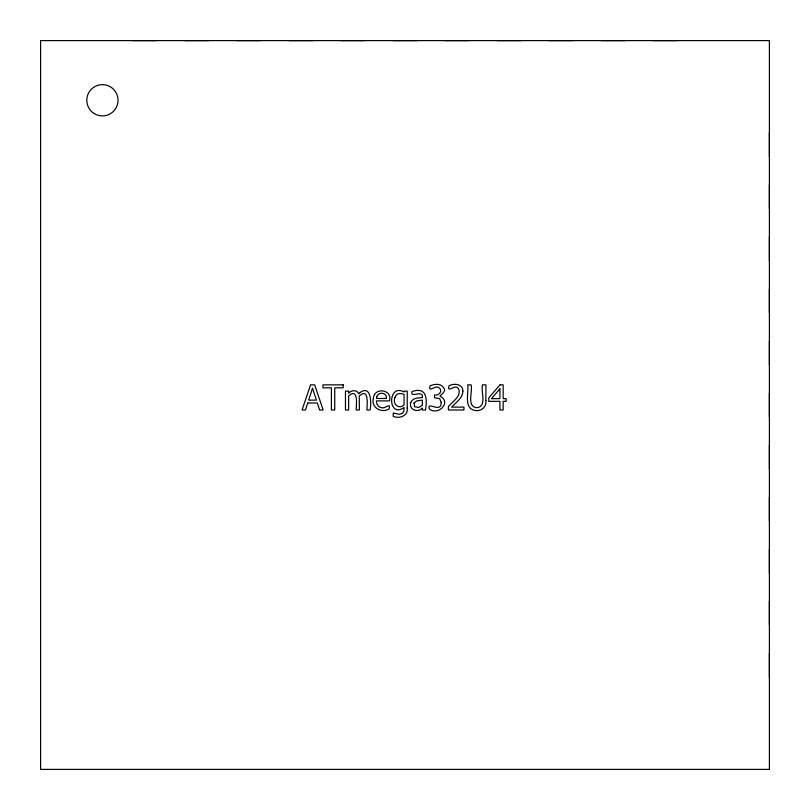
<?xml version="1.0" encoding="UTF-8"?>
<svg xmlns="http://www.w3.org/2000/svg" width="810" height="810" viewBox="0 0 810 810"><rect width="100%" height="100%" fill="white"/><g stroke="black" fill="none" stroke-linecap="round" stroke-linejoin="round"><path stroke-width="1.21" d="M769.399 132.749L769.399 156.694M769.399 184.802L769.399 208.747M769.399 236.854L769.399 260.8M769.399 288.917L769.399 312.863M769.399 340.969L769.399 364.915M769.399 393.022L769.399 416.978M769.399 445.085L769.399 469.03M769.399 497.137L769.399 521.083M769.399 549.2L769.399 573.146M769.399 601.253L769.399 625.198M769.399 653.305L769.399 677.251M677.251 40.601L653.305 40.601M625.198 40.601L601.253 40.601M573.146 40.601L549.2 40.601M521.083 40.601L497.137 40.601M469.03 40.601L445.085 40.601M416.978 40.601L393.022 40.601M364.915 40.601L340.969 40.601M312.863 40.601L288.917 40.601M260.8 40.601L236.854 40.601M208.747 40.601L184.802 40.601M156.694 40.601L132.749 40.601M485.889 400.545C486.891 406.924 480.816 411.966 474.711 410.376C463.32 408.129 469.091 392.232 467.694 384.851L471.045 384.851C473.06 390.906 466.165 406.762 476.786 407.673C487.407 406.742 480.543 390.936 482.537 384.851L485.889 384.851L485.889 400.545M407.238 407.855C408.463 415.793 399.492 419.134 393.225 416.33L393.225 413.019L399.006 414.305L402.398 413.454L403.846 411.227L404.068 407.501C387.747 419.114 387.21 382.917 404.068 391.949L404.251 391.139L407.238 391.139L407.238 407.855M373.369 398.49C370.798 407.805 381.783 413.576 389.154 408.847C390.967 401.578 384.659 409.627 381.287 407.562C378.088 407.177 376.245 403.906 376.437 400.899L389.509 400.899C392.708 389.185 373.957 386.917 373.369 398.49M441.187 402.297C441.48 414.133 426.445 400.454 429.33 408.969C437.542 415.864 451.079 403.319 441.177 396.789C436.651 396.495 447.95 392.07 443.556 387.707C440.832 383.079 434.2 383.981 430.019 385.884C428.115 393.68 435.952 384.072 439.395 388.031C443.05 391.2 438.514 396.232 434.464 394.966L434.464 397.771L439.678 398.672L441.187 402.297M410.721 402.712C408.574 409.698 418.203 413.232 422.375 407.987L422.375 410.002L425.533 410.002C427.376 398.469 426.566 386.562 412.057 391.544C409.728 398.834 423.519 389.013 422.375 397.589C418.314 397.923 412.138 397.842 410.721 402.712M395.037 397.396C392.091 403.694 398.803 410.073 404.068 404.878L404.068 394.531C400.94 392.567 395.827 393.255 395.037 397.396M462.885 391.25C462.611 398.287 455.939 402.459 451.565 407.116L463.927 407.116L463.927 410.002L448.416 410.002L448.416 406.468C452.527 401.628 462.439 395.604 458.207 388.263C454.936 383.839 446.958 393.751 448.932 385.854C453.873 382.887 463.168 384.001 462.885 391.25M414.001 403.046L414.71 406.772L418.8 407.44L422.375 405.354L422.375 400.12L416.715 400.899L414.001 403.046M376.913 396.363L376.437 398.469L386.421 398.469C387.342 392.668 378.716 391.341 376.913 396.363M307.729 402.975L305.451 410.002L302.069 410.002L310.544 384.851L314.665 384.851L323.149 410.002L319.616 410.002L317.338 402.975L307.729 402.975M312.528 388.263L308.661 400.12L316.406 400.12L312.528 388.263M499.922 388.82L491.437 398.652L499.922 398.652L499.922 388.82M500.053 384.851L488.805 397.811L488.805 401.355L499.922 401.355L499.922 410.002L503.162 410.002L503.162 401.355L506.149 401.355L506.149 398.652L503.162 398.652L503.162 384.851L500.053 384.851M360.166 392.465L358.739 393.873C357.19 389.519 351.105 389.924 348.644 393.235L348.644 391.139L345.475 391.139L345.475 410.002L348.644 410.002L348.644 395.918C358.638 387.079 356.319 405.334 356.177 410.002L359.346 410.002L359.286 395.968C369.289 387.018 367.082 405.253 366.879 410.002L370.059 410.002C371.395 404.311 371.618 384.274 360.166 392.465M769.399 40.601L40.601 40.601L40.601 769.399L769.399 769.399L769.399 40.601M343.187 384.851L322.957 384.851L322.957 387.828L331.401 387.828L331.401 410.002L334.743 410.002L334.743 387.828L343.187 387.828L343.187 384.851M94.041 113.461A15.613 15.613 0 0 0 118.027 100.936A15.613 15.613 0 0 0 95.195 86.427A15.613 15.613 0 0 0 94.041 113.461"/></g></svg>
